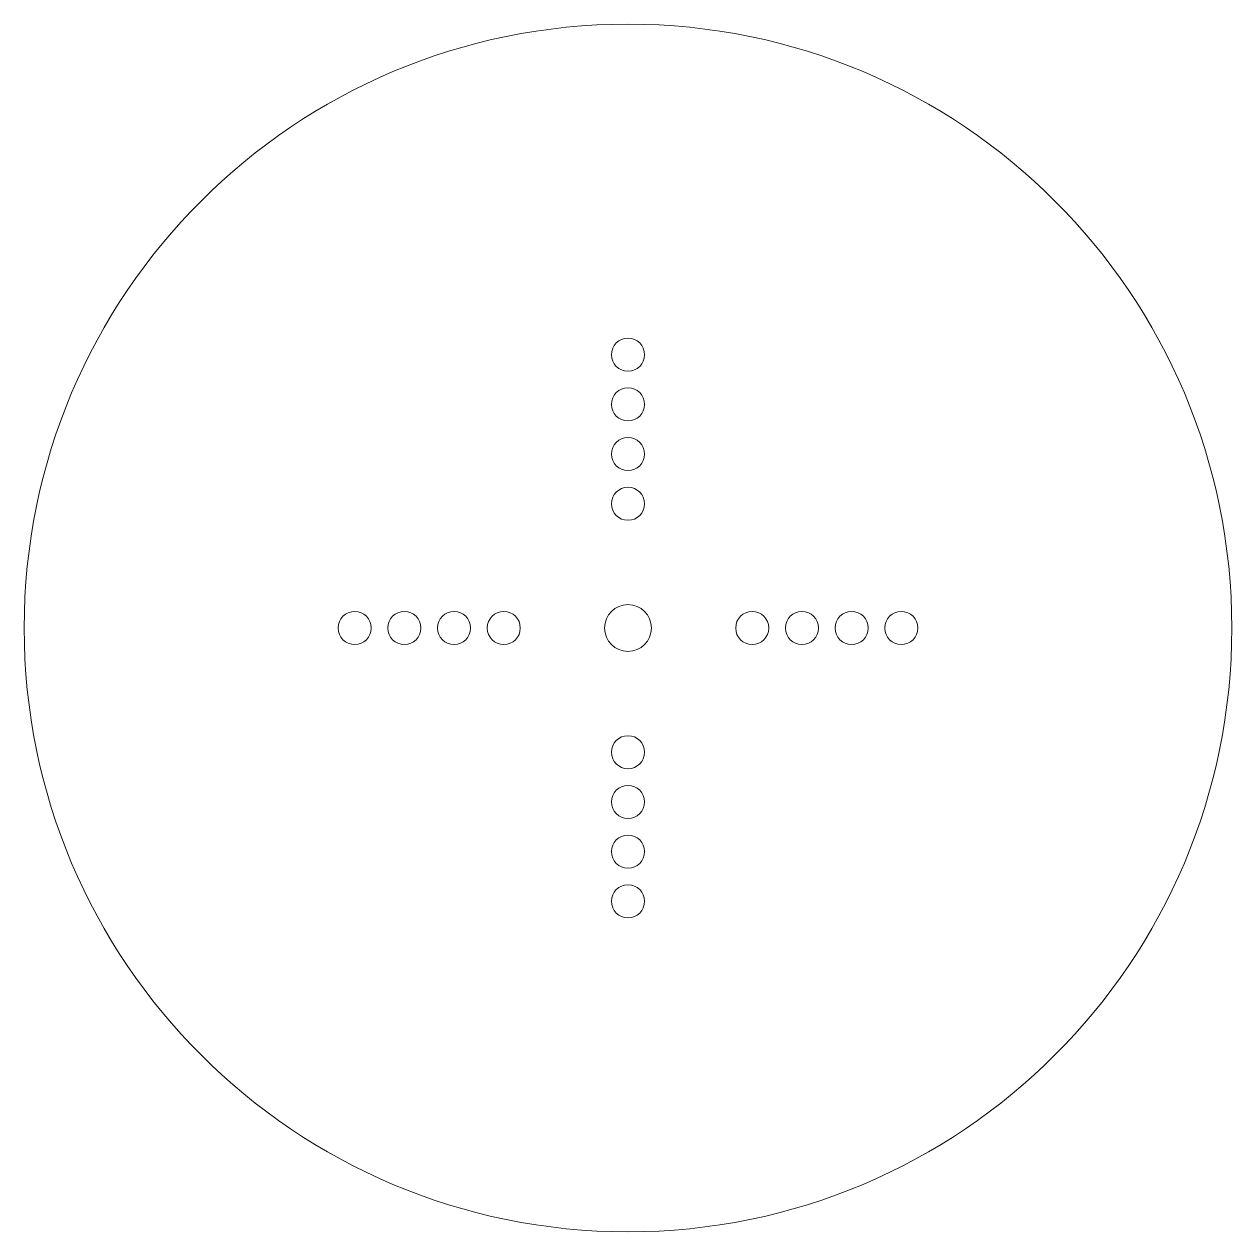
# Model space of a CAD drawing. Header units: inches. Extents: x 71.4 to 144.3, y -176.2 to -103.3.
import ezdxf

# ---------------------------------------------------------------- set-up
doc = ezdxf.new("R2010")
doc.units = ezdxf.units.IN
doc.header["$MEASUREMENT"] = 0
for name, color, linetype in [('Layer 1', 7, 'Continuous'), ('Layer 9', 7, 'Continuous'), ('Layer 9 copy', 7, 'Continuous'), ('Layer 9 copy 2', 7, 'Continuous'), ('Layer 9 copy 3', 7, 'Continuous')]:
    doc.layers.add(name, color=color, linetype=linetype)

# ---------------------------------------------------------------- blocks, each defined once
blk = doc.blocks.new('block 2')
at = {"layer": 'Layer 1', "lineweight": 0}
for points in [[(144.272, -139.706), (144.272, -159.837), (127.953, -176.156), (107.822, -176.156), (87.691, -176.156), (71.372, -159.837), (71.372, -139.706), (71.372, -119.575), (87.691, -103.256), (107.822, -103.256), (127.953, -103.256), (144.272, -119.575), (144.272, -139.706)], [(109.233, -139.706), (109.233, -140.485), (108.601, -141.117), (107.822, -141.117), (107.043, -141.117), (106.411, -140.485), (106.411, -139.706), (106.411, -138.927), (107.043, -138.295), (107.822, -138.295), (108.601, -138.295), (109.233, -138.927), (109.233, -139.706)]]:
    blk.add_open_spline(points, degree=3, knots=[0, 0, 0, 0, 1, 1, 1, 2, 2, 2, 3, 3, 3, 4, 4, 4, 4], dxfattribs=at)

msp = doc.modelspace()

# ---------------------------------------------------------------- linework, layer by layer
at = {"layer": 'Layer 9', "lineweight": 0}
for points in [[(108.822, -123.208), (108.822, -122.655), (108.374, -122.208), (107.822, -122.208), (107.27, -122.208), (106.822, -122.655), (106.822, -123.208), (106.822, -123.76), (107.27, -124.208), (107.822, -124.208), (108.374, -124.208), (108.822, -123.76), (108.822, -123.208)], [(108.822, -126.206), (108.822, -125.654), (108.374, -125.206), (107.822, -125.206), (107.27, -125.206), (106.822, -125.654), (106.822, -126.206), (106.822, -126.759), (107.27, -127.206), (107.822, -127.206), (108.374, -127.206), (108.822, -126.759), (108.822, -126.206)], [(108.822, -129.206), (108.822, -128.654), (108.374, -128.206), (107.822, -128.206), (107.27, -128.206), (106.822, -128.654), (106.822, -129.206), (106.822, -129.758), (107.27, -130.206), (107.822, -130.206), (108.374, -130.206), (108.822, -129.758), (108.822, -129.206)], [(108.822, -132.206), (108.822, -131.654), (108.374, -131.206), (107.822, -131.206), (107.27, -131.206), (106.822, -131.654), (106.822, -132.206), (106.822, -132.758), (107.27, -133.206), (107.822, -133.206), (108.374, -133.206), (108.822, -132.758), (108.822, -132.206)]]:
    msp.add_open_spline(points, degree=3, knots=[0, 0, 0, 0, 1, 1, 1, 2, 2, 2, 3, 3, 3, 4, 4, 4, 4], dxfattribs=at)
at = {"layer": 'Layer 9 copy', "lineweight": 0}
for points in [[(91.324, -138.706), (90.772, -138.706), (90.324, -139.154), (90.324, -139.706), (90.324, -140.258), (90.772, -140.706), (91.324, -140.706), (91.876, -140.706), (92.324, -140.258), (92.324, -139.706), (92.324, -139.154), (91.876, -138.706), (91.324, -138.706)], [(94.323, -138.706), (93.77, -138.706), (93.323, -139.154), (93.323, -139.706), (93.323, -140.258), (93.77, -140.706), (94.323, -140.706), (94.875, -140.706), (95.323, -140.258), (95.323, -139.706), (95.323, -139.154), (94.875, -138.706), (94.323, -138.706)], [(97.322, -138.706), (96.77, -138.706), (96.322, -139.154), (96.322, -139.706), (96.322, -140.258), (96.77, -140.706), (97.322, -140.706), (97.875, -140.706), (98.322, -140.258), (98.322, -139.706), (98.322, -139.154), (97.875, -138.706), (97.322, -138.706)], [(100.322, -138.706), (99.77, -138.706), (99.322, -139.154), (99.322, -139.706), (99.322, -140.258), (99.77, -140.706), (100.322, -140.706), (100.875, -140.706), (101.322, -140.258), (101.322, -139.706), (101.322, -139.154), (100.875, -138.706), (100.322, -138.706)]]:
    msp.add_open_spline(points, degree=3, knots=[0, 0, 0, 0, 1, 1, 1, 2, 2, 2, 3, 3, 3, 4, 4, 4, 4], dxfattribs=at)
at = {"layer": 'Layer 9 copy 2', "lineweight": 0}
for points in [[(106.822, -147.206), (106.822, -147.758), (107.27, -148.206), (107.822, -148.206), (108.374, -148.206), (108.822, -147.758), (108.822, -147.206), (108.822, -146.653), (108.374, -146.206), (107.822, -146.206), (107.27, -146.206), (106.822, -146.653), (106.822, -147.206)], [(106.822, -150.206), (106.822, -150.758), (107.27, -151.206), (107.822, -151.206), (108.374, -151.206), (108.822, -150.758), (108.822, -150.206), (108.822, -149.653), (108.374, -149.206), (107.822, -149.206), (107.27, -149.206), (106.822, -149.653), (106.822, -150.206)], [(106.822, -153.205), (106.822, -153.758), (107.27, -154.205), (107.822, -154.205), (108.374, -154.205), (108.822, -153.758), (108.822, -153.205), (108.822, -152.653), (108.374, -152.205), (107.822, -152.205), (107.27, -152.205), (106.822, -152.653), (106.822, -153.205)], [(106.822, -156.204), (106.822, -156.756), (107.27, -157.204), (107.822, -157.204), (108.374, -157.204), (108.822, -156.756), (108.822, -156.204), (108.822, -155.652), (108.374, -155.204), (107.822, -155.204), (107.27, -155.204), (106.822, -155.652), (106.822, -156.204)]]:
    msp.add_open_spline(points, degree=3, knots=[0, 0, 0, 0, 1, 1, 1, 2, 2, 2, 3, 3, 3, 4, 4, 4, 4], dxfattribs=at)
at = {"layer": 'Layer 9 copy 3', "lineweight": 0}
for points in [[(115.322, -140.706), (115.874, -140.706), (116.322, -140.258), (116.322, -139.706), (116.322, -139.154), (115.874, -138.706), (115.322, -138.706), (114.77, -138.706), (114.322, -139.154), (114.322, -139.706), (114.322, -140.258), (114.77, -140.706), (115.322, -140.706)], [(118.322, -140.706), (118.874, -140.706), (119.322, -140.258), (119.322, -139.706), (119.322, -139.154), (118.874, -138.706), (118.322, -138.706), (117.77, -138.706), (117.322, -139.154), (117.322, -139.706), (117.322, -140.258), (117.77, -140.706), (118.322, -140.706)], [(121.322, -140.706), (121.874, -140.706), (122.322, -140.258), (122.322, -139.706), (122.322, -139.154), (121.874, -138.706), (121.322, -138.706), (120.77, -138.706), (120.322, -139.154), (120.322, -139.706), (120.322, -140.258), (120.77, -140.706), (121.322, -140.706)], [(124.32, -140.706), (124.873, -140.706), (125.32, -140.258), (125.32, -139.706), (125.32, -139.154), (124.873, -138.706), (124.32, -138.706), (123.768, -138.706), (123.32, -139.154), (123.32, -139.706), (123.32, -140.258), (123.768, -140.706), (124.32, -140.706)]]:
    msp.add_open_spline(points, degree=3, knots=[0, 0, 0, 0, 1, 1, 1, 2, 2, 2, 3, 3, 3, 4, 4, 4, 4], dxfattribs=at)

# ---------------------------------------------------------------- block references
at = {"layer": 'Layer 1'}
msp.add_blockref('block 2', (0, 0), dxfattribs=at)

doc.saveas('drawing.dxf')
